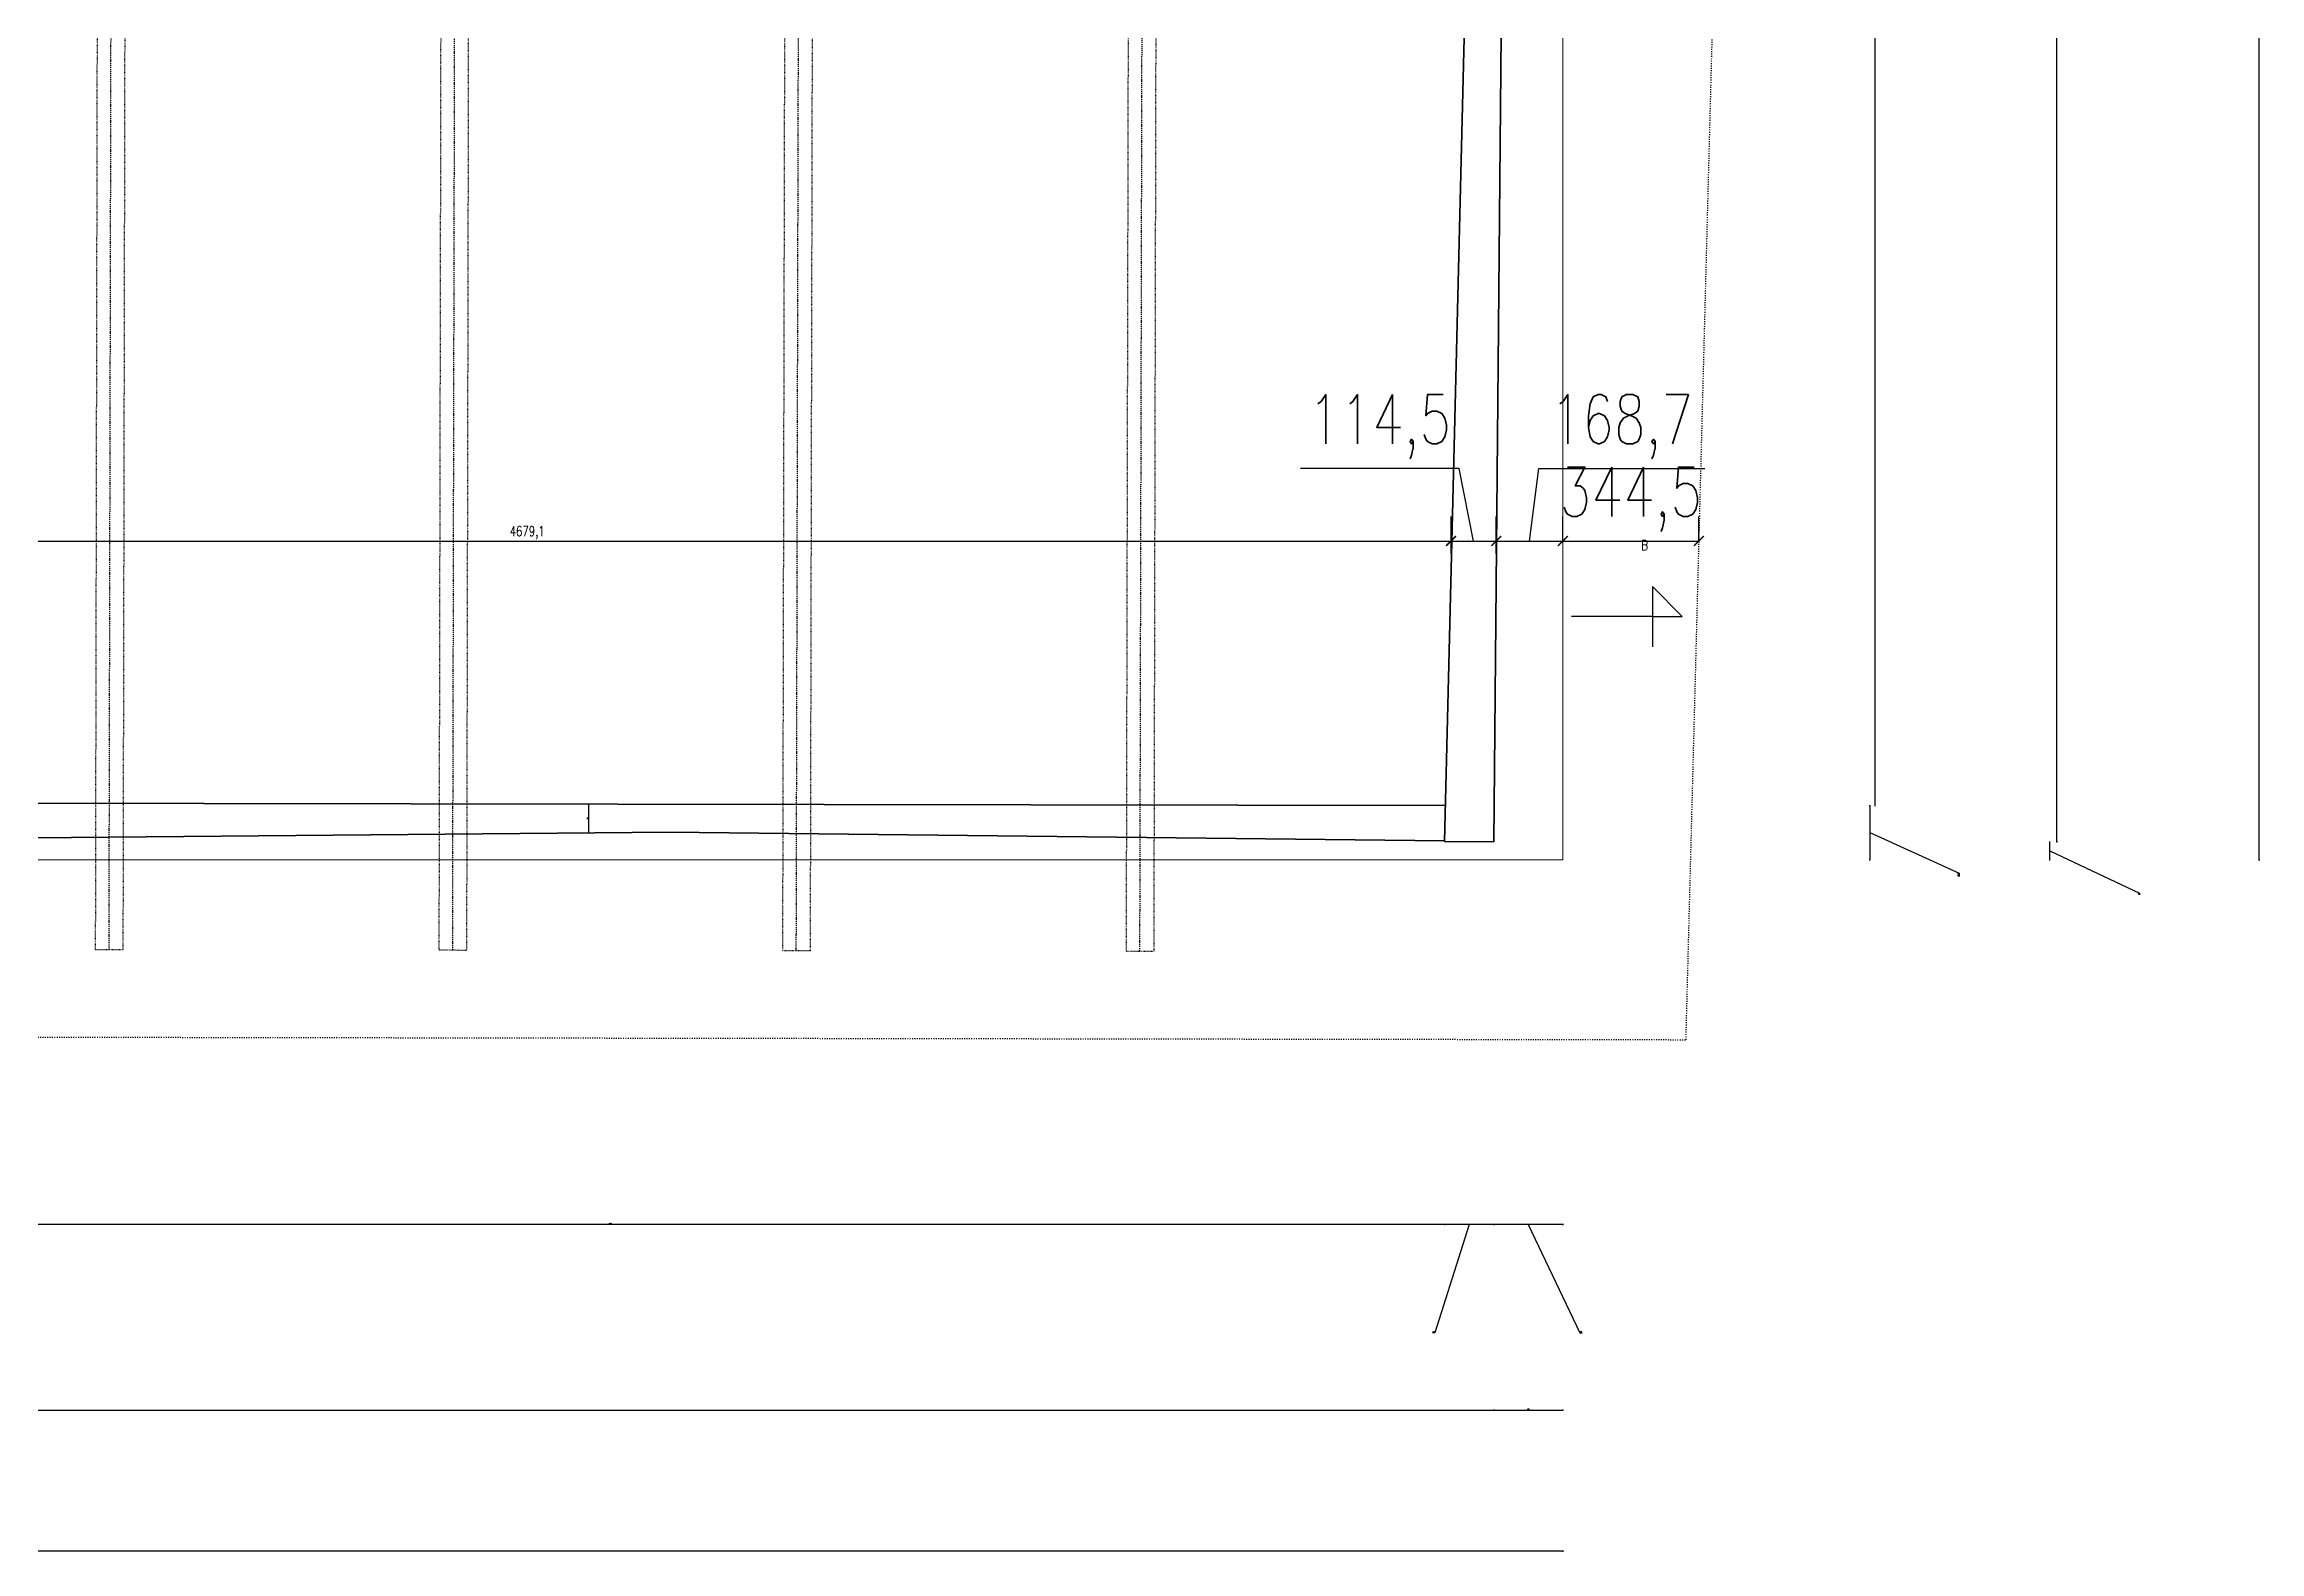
# Model space of a CAD drawing. Header units: millimetres. Extents: x -324080 to 120693, y -32448 to 53734.
# Drawn here: x -208354 to -202744, y -6174 to -2356 of the extents above; entities that cross this region are included whole.
import ezdxf

# ---------------------------------------------------------------- set-up
doc = ezdxf.new("R2010")
doc.units = ezdxf.units.MM
doc.linetypes.add('ACAD_ISO03W100', pattern=[30, 12, -18])
doc.linetypes.add('KRESKAKROPKA', pattern=[25.4, 12.7, -6.35, 0, -6.35])
doc.layers.add('przerywana', color=7, linetype='ACAD_ISO03W100')
doc.layers.add('wymiary', color=253, linetype='Continuous', lineweight=5)
doc.layers.add('ściany', color=5, linetype='Continuous', lineweight=50)
doc.styles.add('Opisowy', font='simplex.shx', dxfattribs={"width": 0.75, "height": 2.5})
doc.dimstyles.new('Opisowy', dxfattribs={"dimscale": 0, "dimtxt": 2.5, "dimasz": 0.5, "dimexe": 1.25, "dimexo": 0.625, "dimtad": 1, "dimdec": 1, "dimtxsty": 'Opisowy', "dimblk": 'ARCHTICK', "dimcen": 1, "dimadec": 0, "dimazin": 0, "dimtfac": 1, "dimtdec": 1, "dimtmove": 0, "dimatfit": 3, "dimfxl": 1.5, "dimfxlon": 1, "dimarcsym": 0})

# ---------------------------------------------------------------- blocks, each defined once
blk = doc.blocks.new('_ArchTick')
at = {"color": 0, "linetype": 'ByBlock', "const_width": 0.15}
blk.add_lwpolyline([(-0.5, -0.5), (0.5, 0.5)], dxfattribs=at)
blk = doc.blocks.new('*D1159')
at = {"layer": 'Defpoints', "color": 0}
for p in [(-204693.6, 300.8), (-204808.5, -4283.7), (-203718.1, -4283.7)]:
    blk.add_point(p, dxfattribs=at)
at = {"layer": 'wymiary', "color": 0, "lineweight": -2}
for p, q in [((-203719.6, 300.8), (-203716.8, 300.8)), ((-203718.1, 300.8), (-203718.1, -4283.7)), ((-203719.6, -4283.7), (-203716.8, -4283.7))]:
    blk.add_line(p, q, dxfattribs=at)
at = {"layer": 'wymiary', "color": 0, "lineweight": -2, "xscale": 0.5, "yscale": 0.5, "zscale": 0.5}
for p, rotation in [((-203718.1, 300.8), 90), ((-203718.1, -4283.7), 270)]:
    blk.add_blockref('_ArchTick', p, dxfattribs=dict(at, rotation=rotation))
at = {"layer": 'wymiary', "color": 0, "lineweight": 5, "insert": (-203720.2, -1991.4), "char_height": 2.5, "attachment_point": 5, "rotation": 90, "style": 'Opisowy'}
blk.add_mtext('4584,5', dxfattribs=at)
blk = doc.blocks.new('*D1161')
at = {"layer": 'Defpoints', "color": 0}
for p in [(-204808.5, -4283.7), (-204508.5, -4421.4), (-203731.4, -4421.4)]:
    blk.add_point(p, dxfattribs=at)
at = {"layer": 'wymiary', "color": 0, "lineweight": -2}
for p, q in [((-203732.9, -4283.7), (-203730.1, -4283.7)), ((-203731.4, -4283.7), (-203731.4, -4421.4)), ((-203731.4, -4352.5), (-203504.5, -4455.3)), ((-203732.9, -4421.4), (-203730.1, -4421.4)), ((-203504.5, -4455.3), (-203504.5, -4463.7))]:
    blk.add_line(p, q, dxfattribs=at)
at = {"layer": 'wymiary', "color": 0, "lineweight": -2, "xscale": 0.5, "yscale": 0.5, "zscale": 0.5}
for p, rotation in [((-203731.4, -4283.7), 90), ((-203731.4, -4421.4), 270)]:
    blk.add_blockref('_ArchTick', p, dxfattribs=dict(at, rotation=rotation))
at = {"layer": 'wymiary', "color": 0, "lineweight": 5, "insert": (-203506.6, -4459.5), "char_height": 2.5, "attachment_point": 5, "rotation": 90, "style": 'Opisowy'}
blk.add_mtext('137,7', dxfattribs=at)
blk = doc.blocks.new('*D1163')
at = {"layer": 'Defpoints', "color": 0}
for p in [(-204683.5, -4163.3), (-204508.5, -4208.3), (-204683.5, -5345.3)]:
    blk.add_point(p, dxfattribs=at)
at = {"layer": 'wymiary', "color": 0, "lineweight": -2}
for p, q in [((-204683.5, -5343.8), (-204683.5, -5346.5)), ((-204508.5, -5345.3), (-204683.5, -5345.3)), ((-204596, -5345.3), (-204465.6, -5619.7)), ((-204508.5, -5343.8), (-204508.5, -5346.5)), ((-204465.6, -5619.7), (-204459.9, -5619.7))]:
    blk.add_line(p, q, dxfattribs=at)
at = {"layer": 'wymiary', "color": 0, "lineweight": -2, "xscale": 0.5, "yscale": 0.5, "zscale": 0.5, "rotation": 180}
blk.add_blockref('_ArchTick', (-204683.5, -5345.3), dxfattribs=at)
at = {"layer": 'wymiary', "color": 0, "lineweight": -2, "xscale": 0.5, "yscale": 0.5, "zscale": 0.5}
blk.add_blockref('_ArchTick', (-204508.5, -5345.3), dxfattribs=at)
at = {"layer": 'wymiary', "color": 0, "lineweight": 5, "insert": (-204462.8, -5617.8), "char_height": 2.5, "attachment_point": 5, "style": 'Opisowy'}
blk.add_mtext('175', dxfattribs=at)
blk = doc.blocks.new('*D1165')
at = {"layer": 'Defpoints', "color": 0}
for p in [(-204808.5, -4070.6), (-204683.5, -4163.3), (-204808.5, -5345.3)]:
    blk.add_point(p, dxfattribs=at)
at = {"layer": 'wymiary', "color": 0, "lineweight": -2}
for p, q in [((-204746, -5345.3), (-204833.1, -5619.7)), ((-204808.5, -5343.8), (-204808.5, -5346.5)), ((-204683.5, -5345.3), (-204808.5, -5345.3)), ((-204683.5, -5343.8), (-204683.5, -5346.5)), ((-204833.1, -5619.7), (-204838.8, -5619.7))]:
    blk.add_line(p, q, dxfattribs=at)
at = {"layer": 'wymiary', "color": 0, "lineweight": -2, "xscale": 0.5, "yscale": 0.5, "zscale": 0.5, "rotation": 180}
blk.add_blockref('_ArchTick', (-204808.5, -5345.3), dxfattribs=at)
at = {"layer": 'wymiary', "color": 0, "lineweight": -2, "xscale": 0.5, "yscale": 0.5, "zscale": 0.5}
blk.add_blockref('_ArchTick', (-204683.5, -5345.3), dxfattribs=at)
at = {"layer": 'wymiary', "color": 0, "lineweight": 5, "insert": (-204835.9, -5617.8), "char_height": 2.5, "attachment_point": 5, "style": 'Opisowy'}
blk.add_mtext('125', dxfattribs=at)
blk = doc.blocks.new('*D1167')
at = {"layer": 'Defpoints', "color": 0}
for p in [(-204808.5, -4070.6), (-209033.5, -4158.3), (-209033.5, -5345.3)]:
    blk.add_point(p, dxfattribs=at)
at = {"layer": 'wymiary', "color": 0, "lineweight": -2}
for p, q in [((-209033.5, -5343.8), (-209033.5, -5346.5)), ((-204808.5, -5345.3), (-209033.5, -5345.3)), ((-204808.5, -5343.8), (-204808.5, -5346.5))]:
    blk.add_line(p, q, dxfattribs=at)
at = {"layer": 'wymiary', "color": 0, "lineweight": -2, "xscale": 0.5, "yscale": 0.5, "zscale": 0.5, "rotation": 180}
blk.add_blockref('_ArchTick', (-209033.5, -5345.3), dxfattribs=at)
at = {"layer": 'wymiary', "color": 0, "lineweight": -2, "xscale": 0.5, "yscale": 0.5, "zscale": 0.5}
blk.add_blockref('_ArchTick', (-204808.5, -5345.3), dxfattribs=at)
at = {"layer": 'wymiary', "color": 0, "lineweight": 5, "insert": (-206921, -5343.4), "char_height": 2.5, "attachment_point": 5, "style": 'Opisowy'}
blk.add_mtext('4225', dxfattribs=at)
blk = doc.blocks.new('*D1179')
at = {"layer": 'Defpoints', "color": 0}
for p in [(-214243.5, -4121.6), (-204683.5, -4136.6), (-204683.5, -5815.1)]:
    blk.add_point(p, dxfattribs=at)
at = {"layer": 'wymiary', "color": 0, "lineweight": -2}
for p, q in [((-214243.5, -5813.6), (-214243.5, -5816.3)), ((-214243.5, -5815.1), (-204683.5, -5815.1)), ((-204683.5, -5813.6), (-204683.5, -5816.3))]:
    blk.add_line(p, q, dxfattribs=at)
at = {"layer": 'wymiary', "color": 0, "lineweight": -2, "xscale": 0.5, "yscale": 0.5, "zscale": 0.5, "rotation": 180}
blk.add_blockref('_ArchTick', (-214243.5, -5815.1), dxfattribs=at)
at = {"layer": 'wymiary', "color": 0, "lineweight": -2, "xscale": 0.5, "yscale": 0.5, "zscale": 0.5}
blk.add_blockref('_ArchTick', (-204683.5, -5815.1), dxfattribs=at)
at = {"layer": 'wymiary', "color": 0, "lineweight": 5, "insert": (-209463.5, -5813.2), "char_height": 2.5, "attachment_point": 5, "style": 'Opisowy'}
blk.add_mtext('9560', dxfattribs=at)
blk = doc.blocks.new('*D1181')
at = {"layer": 'Defpoints', "color": 0}
for p in [(-204683.5, -4136.6), (-204508.5, -4181.6), (-204508.5, -5815.1)]:
    blk.add_point(p, dxfattribs=at)
at = {"layer": 'wymiary', "color": 0, "lineweight": -2}
for p, q in [((-204683.5, -5813.6), (-204683.5, -5816.3)), ((-204683.5, -5815.1), (-204508.5, -5815.1)), ((-204508.5, -5813.6), (-204508.5, -5816.3))]:
    blk.add_line(p, q, dxfattribs=at)
at = {"layer": 'wymiary', "color": 0, "lineweight": -2, "xscale": 0.5, "yscale": 0.5, "zscale": 0.5, "rotation": 180}
blk.add_blockref('_ArchTick', (-204683.5, -5815.1), dxfattribs=at)
at = {"layer": 'wymiary', "color": 0, "lineweight": -2, "xscale": 0.5, "yscale": 0.5, "zscale": 0.5}
blk.add_blockref('_ArchTick', (-204508.5, -5815.1), dxfattribs=at)
at = {"layer": 'wymiary', "color": 0, "lineweight": 5, "insert": (-204596, -5813.2), "char_height": 2.5, "attachment_point": 5, "style": 'Opisowy'}
blk.add_mtext('175', dxfattribs=at)
blk = doc.blocks.new('*D1183')
at = {"layer": 'Defpoints', "color": 0}
for p in [(-214393.5, -4290.4), (-204508.5, -4290.4), (-214393.5, -6172.7)]:
    blk.add_point(p, dxfattribs=at)
at = {"layer": 'wymiary', "color": 0, "lineweight": -2}
for p, q in [((-214393.5, -6171.2), (-214393.5, -6173.9)), ((-204508.5, -6172.7), (-214393.5, -6172.7)), ((-204508.5, -6171.2), (-204508.5, -6173.9))]:
    blk.add_line(p, q, dxfattribs=at)
at = {"layer": 'wymiary', "color": 0, "lineweight": -2, "xscale": 0.5, "yscale": 0.5, "zscale": 0.5, "rotation": 180}
blk.add_blockref('_ArchTick', (-214393.5, -6172.7), dxfattribs=at)
at = {"layer": 'wymiary', "color": 0, "lineweight": -2, "xscale": 0.5, "yscale": 0.5, "zscale": 0.5}
blk.add_blockref('_ArchTick', (-204508.5, -6172.7), dxfattribs=at)
at = {"layer": 'wymiary', "color": 0, "lineweight": 5, "insert": (-209451, -6170.8), "char_height": 2.5, "attachment_point": 5, "style": 'Opisowy'}
blk.add_mtext('9885', dxfattribs=at)
blk = doc.blocks.new('*D1219')
at = {"layer": 'Defpoints', "color": 0}
for p in [(-206977, -4280.2), (-206976.3, -4353.2), (-206976.2, -4353.2)]:
    blk.add_point(p, dxfattribs=at)
at = {"layer": 'wymiary', "color": 0, "lineweight": -2}
for p, q in [((-206976.3, -4280.2), (-206974.9, -4280.2)), ((-206976.2, -4280.2), (-206976.2, -4353.2)), ((-206976.2, -4353.2), (-206974.9, -4353.2))]:
    blk.add_line(p, q, dxfattribs=at)
at = {"layer": 'wymiary', "color": 0, "lineweight": -2, "xscale": 0.5, "yscale": 0.5, "zscale": 0.5}
for p, rotation in [((-206976.2, -4280.2), 90), ((-206976.2, -4353.2), 270)]:
    blk.add_blockref('_ArchTick', p, dxfattribs=dict(at, rotation=rotation))
at = {"layer": 'wymiary', "color": 0, "lineweight": 5, "insert": (-206978.1, -4316.7), "char_height": 2.5, "attachment_point": 5, "rotation": 90, "style": 'Opisowy'}
blk.add_mtext('73', dxfattribs=at)
blk = doc.blocks.new('*D1095')
at = {"layer": 'Defpoints', "color": 0}
for p in [(-204683.5, -4376.4), (-204508.5, -4421.4), (-203275.5, -4376.4)]:
    blk.add_point(p, dxfattribs=at)
at = {"layer": 'wymiary', "color": 0, "lineweight": -2}
for p, q in [((-203277, -4376.4), (-203274.2, -4376.4)), ((-203277, -4421.4), (-203274.2, -4421.4)), ((-203275.5, -4421.4), (-203275.5, -4376.4)), ((-203275.5, -4398.9), (-203048.6, -4506.1)), ((-203048.6, -4506.1), (-203048.6, -4510.4))]:
    blk.add_line(p, q, dxfattribs=at)
at = {"layer": 'wymiary', "color": 0, "lineweight": -2, "xscale": 0.5, "yscale": 0.5, "zscale": 0.5}
for p, rotation in [((-203275.5, -4376.4), 90), ((-203275.5, -4421.4), 270)]:
    blk.add_blockref('_ArchTick', p, dxfattribs=dict(at, rotation=rotation))
at = {"layer": 'wymiary', "color": 0, "lineweight": 5, "insert": (-203050.4, -4508.2), "char_height": 2.5, "attachment_point": 5, "rotation": 90, "style": 'Opisowy'}
blk.add_mtext('45', dxfattribs=at)
blk = doc.blocks.new('*D1097')
at = {"layer": 'Defpoints', "color": 0}
for p in [(-204561.2, 299.8), (-203257.2, 299.8), (-204683.5, -4376.4)]:
    blk.add_point(p, dxfattribs=at)
at = {"layer": 'wymiary', "color": 0, "lineweight": -2}
for p, q in [((-203258.7, 299.8), (-203256, 299.8)), ((-203257.2, -4376.4), (-203257.2, 299.8)), ((-203258.7, -4376.4), (-203256, -4376.4))]:
    blk.add_line(p, q, dxfattribs=at)
at = {"layer": 'wymiary', "color": 0, "lineweight": -2, "xscale": 0.5, "yscale": 0.5, "zscale": 0.5}
for p, rotation in [((-203257.2, 299.8), 90), ((-203257.2, -4376.4), 270)]:
    blk.add_blockref('_ArchTick', p, dxfattribs=dict(at, rotation=rotation))
at = {"layer": 'wymiary', "color": 0, "lineweight": 5, "insert": (-203259.3, -2038.3), "char_height": 2.5, "attachment_point": 5, "rotation": 90, "style": 'Opisowy'}
blk.add_mtext('4676,2', dxfattribs=at)
blk = doc.blocks.new('*D1101')
at = {"layer": 'Defpoints', "color": 0}
for p in [(-204508.5, 519.6), (-202745.1, 519.6), (-204508.5, -4421.4)]:
    blk.add_point(p, dxfattribs=at)
at = {"layer": 'wymiary', "color": 0, "lineweight": -2}
for p, q in [((-202746.6, 519.6), (-202743.9, 519.6)), ((-202745.1, -4421.4), (-202745.1, 519.6)), ((-202746.6, -4421.4), (-202743.9, -4421.4))]:
    blk.add_line(p, q, dxfattribs=at)
at = {"layer": 'wymiary', "color": 0, "lineweight": -2, "xscale": 0.5, "yscale": 0.5, "zscale": 0.5}
for p, rotation in [((-202745.1, 519.6), 90), ((-202745.1, -4421.4), 270)]:
    blk.add_blockref('_ArchTick', p, dxfattribs=dict(at, rotation=rotation))
at = {"layer": 'wymiary', "color": 0, "lineweight": 5, "insert": (-202747, -1950.9), "char_height": 2.5, "attachment_point": 5, "rotation": 90, "style": 'Opisowy'}
blk.add_mtext('4941', dxfattribs=at)
blk = doc.blocks.new('*D1307')
at = {"layer": 'Defpoints', "color": 0, "transparency": 16777216}
for p in [(-209470.7, -3614.1), (-204791.7, -3611.1), (-204791.7, -3614.1)]:
    blk.add_point(p, dxfattribs=at)
at = {"layer": 'wymiary', "color": 0, "lineweight": -2, "transparency": 16777216}
for p, q in [((-209470.7, -3614.1), (-209470.7, -3601.6)), ((-209470.7, -3614.1), (-204791.7, -3614.1)), ((-204791.7, -3614.1), (-204791.7, -3626.6))]:
    blk.add_line(p, q, dxfattribs=at)
at = {"layer": 'wymiary', "color": 0, "lineweight": -2, "transparency": 16777216, "xscale": 5, "yscale": 5, "zscale": 5, "rotation": 180}
blk.add_blockref('_ArchTick', (-209470.7, -3614.1), dxfattribs=at)
at = {"layer": 'wymiary', "color": 0, "lineweight": -2, "transparency": 16777216, "xscale": 5, "yscale": 5, "zscale": 5}
blk.add_blockref('_ArchTick', (-204791.7, -3614.1), dxfattribs=at)
at = {"layer": 'wymiary', "color": 0, "transparency": 16777216, "insert": (-207131.2, -3593), "char_height": 25, "attachment_point": 5, "style": 'Opisowy'}
blk.add_mtext('4679,1', dxfattribs=at)
blk = doc.blocks.new('*D1803')
at = {"layer": 'Defpoints', "color": 0, "transparency": 16777216}
for p in [(-204677.2, -3614.1), (-204791.7, -3676.6), (-204677.2, -3677.7)]:
    blk.add_point(p, dxfattribs=at)
at = {"layer": 'wymiary', "color": 0, "lineweight": -2, "transparency": 16777216}
for p, q in [((-204771, -3430.4), (-205172.8, -3430.4)), ((-204734.4, -3614.1), (-204771, -3430.4)), ((-204791.7, -3645.4), (-204791.7, -3551.6)), ((-204677.2, -3646.4), (-204677.2, -3551.6)), ((-204791.7, -3614.1), (-204677.2, -3614.1))]:
    blk.add_line(p, q, dxfattribs=at)
at = {"layer": 'wymiary', "color": 0, "lineweight": -2, "transparency": 16777216, "xscale": 25, "yscale": 25, "zscale": 25, "rotation": 180}
blk.add_blockref('_ArchTick', (-204791.7, -3614.1), dxfattribs=at)
at = {"layer": 'wymiary', "color": 0, "lineweight": -2, "transparency": 16777216, "xscale": 25, "yscale": 25, "zscale": 25}
blk.add_blockref('_ArchTick', (-204677.2, -3614.1), dxfattribs=at)
at = {"layer": 'wymiary', "color": 0, "transparency": 16777216, "insert": (-204971.9, -3324.7), "char_height": 125, "attachment_point": 5, "style": 'Opisowy'}
blk.add_mtext('114,5', dxfattribs=at)
blk = doc.blocks.new('*D1804')
at = {"layer": 'Defpoints', "color": 0, "transparency": 16777216}
for p in [(-204508.5, -3614.1), (-204508.5, -3614.1), (-204677.2, -3677.7)]:
    blk.add_point(p, dxfattribs=at)
at = {"layer": 'wymiary', "color": 0, "lineweight": -2, "transparency": 16777216}
for p, q in [((-204592.8, -3614.1), (-204569, -3430.4)), ((-204569, -3430.4), (-204149.3, -3430.4)), ((-204677.2, -3646.4), (-204677.2, -3551.6)), ((-204508.5, -3614.1), (-204508.5, -3551.6)), ((-204677.2, -3614.1), (-204508.5, -3614.1))]:
    blk.add_line(p, q, dxfattribs=at)
at = {"layer": 'wymiary', "color": 0, "lineweight": -2, "transparency": 16777216, "xscale": 25, "yscale": 25, "zscale": 25, "rotation": 180}
blk.add_blockref('_ArchTick', (-204677.2, -3614.1), dxfattribs=at)
at = {"layer": 'wymiary', "color": 0, "lineweight": -2, "transparency": 16777216, "xscale": 25, "yscale": 25, "zscale": 25}
blk.add_blockref('_ArchTick', (-204508.5, -3614.1), dxfattribs=at)
at = {"layer": 'wymiary', "color": 0, "transparency": 16777216, "insert": (-204359.1, -3324.7), "char_height": 125, "attachment_point": 5, "style": 'Opisowy'}
blk.add_mtext('168,7', dxfattribs=at)
blk = doc.blocks.new('*D1805')
at = {"layer": 'Defpoints', "color": 0, "transparency": 16777216}
for p in [(-204508.5, -3614.1), (-204164, -3614.1), (-204164, -3630.6)]:
    blk.add_point(p, dxfattribs=at)
at = {"layer": 'wymiary', "color": 0, "lineweight": -2, "transparency": 16777216}
for p, q in [((-204508.5, -3614.1), (-204508.5, -3551.6)), ((-204164, -3614.1), (-204164, -3551.6)), ((-204508.5, -3614.1), (-204164, -3614.1))]:
    blk.add_line(p, q, dxfattribs=at)
at = {"layer": 'wymiary', "color": 0, "lineweight": -2, "transparency": 16777216, "xscale": 25, "yscale": 25, "zscale": 25, "rotation": 180}
blk.add_blockref('_ArchTick', (-204508.5, -3614.1), dxfattribs=at)
at = {"layer": 'wymiary', "color": 0, "lineweight": -2, "transparency": 16777216, "xscale": 25, "yscale": 25, "zscale": 25}
blk.add_blockref('_ArchTick', (-204164, -3614.1), dxfattribs=at)
at = {"layer": 'wymiary', "color": 0, "transparency": 16777216, "insert": (-204336.3, -3508.5), "char_height": 125, "attachment_point": 5, "style": 'Opisowy'}
blk.add_mtext('344,5', dxfattribs=at)

msp = doc.modelspace()

# ---------------------------------------------------------------- linework, layer by layer
at = {"linetype": 'ACAD_ISO03W100', "ltscale": 0.1}
for p, q in [((-207353.89, -4649.86), (-207343.71, 565.49)), ((-207283.89, -4649.49), (-207273.71, 565.86)), ((-206483.75, -4651.2), (-206472.51, 568.79)), ((-206413.75, -4650.83), (-206402.51, 569.16)), ((-205613.62, -4652.54), (-205602.37, 573.17)), ((-205543.62, -4652.17), (-205532.37, 573.54)), ((-208224.04, -4648.53), (-208213.92, 560.02)), ((-208154.04, -4648.16), (-208143.92, 560.39)), ((-208224.04, -4648.53), (-208154.04, -4648.69)), ((-207353.89, -4649.86), (-207283.9, -4650.02)), ((-206483.75, -4651.2), (-206413.75, -4651.36)), ((-205613.62, -4652.54), (-205543.62, -4652.7))]:
    msp.add_line(p, q, dxfattribs=at)
at = {"linetype": 'KRESKAKROPKA', "ltscale": 0.2}
for p, q in [((-207319.82, -4649.94), (-207308.68, 565.41)), ((-206449.68, -4651.28), (-206437.48, 568.71)), ((-205579.54, -4652.62), (-205567.34, 573.09)), ((-208189.96, -4648.6), (-208178.89, 559.94))]:
    msp.add_line(p, q, dxfattribs=at)
at = {"lineweight": 13}
for p, q in [((-204508.51, 519.62), (-204508.51, -4420.38)), ((-204508.51, -4421.38), (-214393.51, -4421.38))]:
    msp.add_line(p, q, dxfattribs=at)
at = {"lineweight": 30}
for p, q in [((-204281.21, -3729.39), (-204281.21, -3881.82)), ((-204206.21, -3805.61), (-204281.21, -3729.39)), ((-204281.21, -3805.61), (-204486.39, -3805.61)), ((-204281.21, -3805.61), (-204206.21, -3805.61))]:
    msp.add_line(p, q, dxfattribs=at)
at = {"lineweight": 15}
msp.add_line((-204508.51, -4421.38), (-204508.51, -4376.38), dxfattribs=at)
at = {"layer": 'przerywana', "ltscale": 0.2}
for p, q in [((-204196.61, -4877.14), (-204048.07, 802.2)), ((-214748.48, -4860.58), (-204196.61, -4877.14))]:
    msp.add_line(p, q, dxfattribs=at)
at = {"layer": 'ściany', "lineweight": 50}
for p, q in [((-204808.51, -4374.88), (-204693.65, 300.84)), ((-204683.51, -4376.38), (-204663.51, -2171.38))]:
    msp.add_line(p, q, dxfattribs=at)
at = {"layer": 'ściany', "lineweight": 35}
for p, q in [((-209145.41, -4276.78), (-204808.51, -4283.68)), ((-209033.51, -4371.38), (-206771.01, -4351.38)), ((-206771.01, -4351.38), (-204808.47, -4373.31)), ((-204683.51, -4376.38), (-204808.51, -4374.88))]:
    msp.add_line(p, q, dxfattribs=at)

# ---------------------------------------------------------------- texts
at = {"lineweight": 30, "insert": (-204309.61, -3612.25), "char_height": 25, "width": 417.5784, "attachment_point": 1, "style": 'Opisowy'}
msp.add_mtext('B', dxfattribs=at)

# ---------------------------------------------------------------- dimensions: what is measured, and where the dimension line sits
at = {"layer": 'wymiary', "lineweight": 5}
for base, p1, p2, picture, middle in [((-202745.13, 519.62), (-204508.51, -4421.38), (-204508.51, 519.62), '*D1101', (-202747.01, -1950.88)), ((-203718.06, -4283.68), (-204693.65, 300.84), (-204808.51, -4283.68), '*D1159', (-203720.18, -1991.42)), ((-203257.22, 299.84), (-204683.51, -4376.38), (-204561.21, 299.84), '*D1097', (-203259.33, -2038.27)), ((-206976.2, -4353.19), (-206976.96, -4280.23), (-206976.31, -4353.19), '*D1219', (-206978.07, -4316.71))]:
    dim = msp.add_linear_dim(base=base, p1=p1, p2=p2, angle=90, dimstyle='Opisowy', dxfattribs=at)
    dim.commit()
    dim.dimension.update_dxf_attribs({"geometry": picture, "text_midpoint": middle})
at = {"layer": 'wymiary'}
for base, p1, p2, picture, middle in [((-204677.17, -3614.14), (-204791.66, -3676.64), (-204677.17, -3677.67), '*D1803', (-204802.23, -3430.36)), ((-204508.51, -3614.14), (-204677.17, -3677.67), (-204508.51, -3614.14), '*D1804', (-204537.71, -3430.36)), ((-204164, -3614.14), (-204508.51, -3614.14), (-204164, -3630.55), '*D1805', (-204336.26, -3614.14))]:
    dim = msp.add_linear_dim(base=base, p1=p1, p2=p2, dimstyle='Opisowy', dxfattribs=at)
    dim.commit()
    dim.dimension.update_dxf_attribs({"geometry": picture, "text_midpoint": middle, "dimtype": 160})
dim = msp.add_linear_dim(base=(-204791.66, -3614.1363), p1=(-209470.7113, -3614.1363), p2=(-204791.66, -3611.1257), dimstyle='Opisowy', dxfattribs=at)
dim.commit()
dim.dimension.update_dxf_attribs({"geometry": '*D1307', "text_midpoint": (-207131.1857, -3593.0054)})
at = {"layer": 'wymiary', "lineweight": 5}
for base, p1, p2, picture, middle in [((-209033.51, -5345.26), (-204808.51, -4070.61), (-209033.51, -4158.31), '*D1167', (-206921.01, -5343.39)), ((-204683.51, -5815.08), (-214243.53, -4121.63), (-204683.51, -4136.63), '*D1179', (-209463.52, -5813.21)), ((-214393.51, -6172.68), (-204508.51, -4290.41), (-214393.51, -4290.41), '*D1183', (-209451.01, -6170.81))]:
    dim = msp.add_linear_dim(base=base, p1=p1, p2=p2, dimstyle='Opisowy', dxfattribs=at)
    dim.commit()
    dim.dimension.update_dxf_attribs({"geometry": picture, "text_midpoint": middle})
for base, p1, p2, picture, middle in [((-204808.51, -5345.26), (-204683.51, -4163.31), (-204808.51, -4070.61), '*D1165', (-204833.69, -5619.68)), ((-204683.51, -5345.26), (-204508.51, -4208.31), (-204683.51, -4163.31), '*D1163', (-204464.98, -5619.68))]:
    dim = msp.add_linear_dim(base=base, p1=p1, p2=p2, dimstyle='Opisowy', dxfattribs=at)
    dim.commit()
    dim.dimension.update_dxf_attribs({"geometry": picture, "text_midpoint": middle, "dimtype": 160})
dim = msp.add_linear_dim(base=(-204508.51, -5815.08), p1=(-204683.51, -4136.63), p2=(-204508.51, -4181.63), dimstyle='Opisowy', override={"dimtmove": 1}, dxfattribs=at)
dim.commit()
dim.dimension.update_dxf_attribs({"geometry": '*D1181', "text_midpoint": (-204596.01, -5815.08), "dimtype": 160})
for base, p1, p2, picture, middle in [((-203731.4, -4421.38), (-204808.51, -4283.68), (-204508.51, -4421.38), '*D1161', (-203504.46, -4455.93)), ((-203275.49, -4376.38), (-204508.51, -4421.38), (-204683.51, -4376.38), '*D1095', (-203048.56, -4506.71))]:
    dim = msp.add_linear_dim(base=base, p1=p1, p2=p2, angle=90, dimstyle='Opisowy', dxfattribs=at)
    dim.commit()
    dim.dimension.update_dxf_attribs({"geometry": picture, "text_midpoint": middle, "dimtype": 160})

doc.saveas('drawing.dxf')
